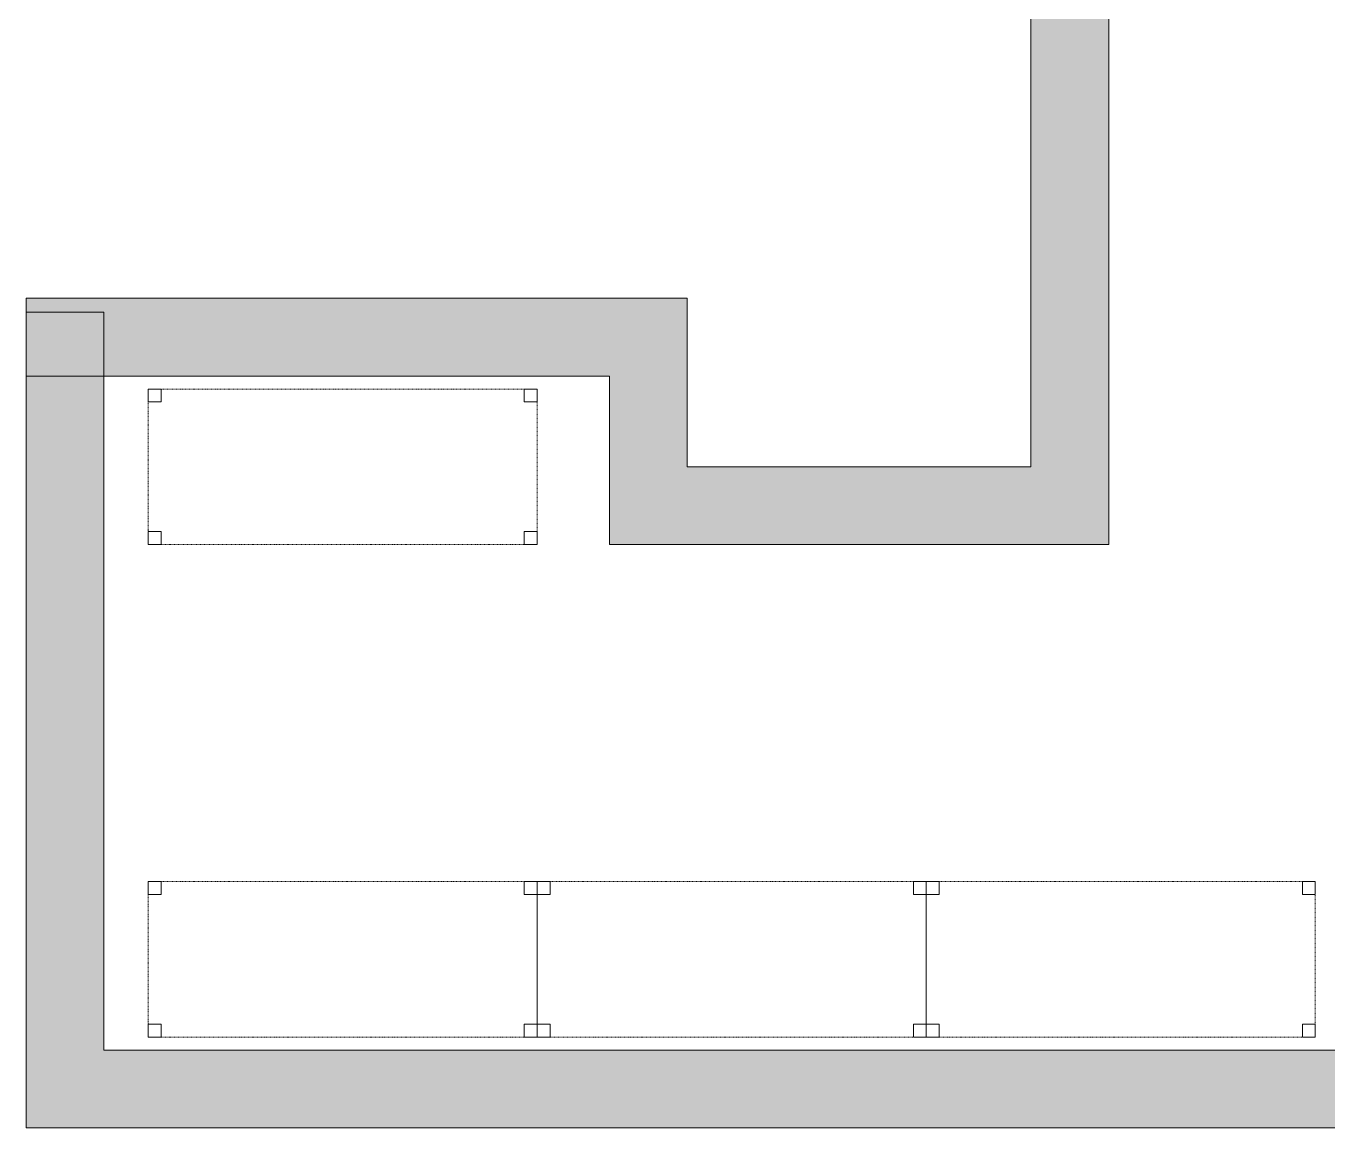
# Model space of a CAD drawing. Header units: inches. Extents: x -3640 to -1418, y -3630 to 137.
# Drawn here: x -3610.4 to -3409.6, y -2082.6 to -1912.6 of the extents above; entities that cross this region are included whole.
import ezdxf

# ---------------------------------------------------------------- set-up
doc = ezdxf.new("R2010")
doc.units = ezdxf.units.IN
doc.header["$MEASUREMENT"] = 0
doc.linetypes.add('Hidden Equipment- BSALS', pattern=[0.0625, 0.03125, -0.03125])
for name, color, linetype, lineweight in [('A-WALL', 113, 'Continuous', 13), ('A-WALL-PATT', 111, 'Continuous', 13), ('Q-SPCQ', 91, 'Continuous', 13)]:
    doc.layers.add(name, color=color, linetype=linetype, lineweight=lineweight)

# ---------------------------------------------------------------- blocks, each defined once
blk = doc.blocks.new('Equip- Lab- Wire Shelving 3618- BSALS - INDUSTRIAL SHELVING 24X60X84H-2227956-DIMENSION PLAN - LEVEL 1 _567_ - 2__ - CAD')
at = {"layer": 'Q-SPCQ', "lineweight": 20}
for p, q in [((-4, 24), (-6, 24)), ((-6, 24), (-6, 22)), ((-4, 22), (-4, 24)), ((54, 24), (52, 24)), ((52, 24), (52, 22)), ((54, 22), (54, 24)), ((-6, 22), (-4, 22)), ((52, 22), (54, 22)), ((-4, 2), (-6, 2)), ((-6, 2), (-6, 0)), ((-4, 0), (-4, 2)), ((54, 2), (52, 2)), ((52, 2), (52, 0)), ((52, 0), (54, 0)), ((54, 0), (54, 2)), ((-6, 0), (-4, 0))]:
    blk.add_line(p, q, dxfattribs=at)
at = {"layer": 'Q-SPCQ', "linetype": 'Hidden Equipment- BSALS', "lineweight": 20}
for p, q in [((52, 24), (-4, 24)), ((-6, 22), (-6, 2)), ((54, 2), (54, 22)), ((-4, 0), (52, 0))]:
    blk.add_line(p, q, dxfattribs=at)

msp = doc.modelspace()

# ---------------------------------------------------------------- hatches: boundary and pattern name
at = {"layer": 'A-WALL-PATT', "lineweight": 20}
for points in [[(-3445.79, -1980.64), (-3443.4, -1980.64), (-3443.4, -1790.64), (-3455.4, -1790.64), (-3455.4, -1980.64)], [(-3610.4, -1966.64), (-3520.4, -1966.64), (-3520.4, -1954.64), (-3610.4, -1954.64)], [(-3508.4, -1992.64), (-3508.4, -1954.64), (-3520.4, -1954.64), (-3520.4, -1992.64)], [(-3598.4, -2070.64), (-3598.4, -1956.77), (-3610.4, -1956.77), (-3610.4, -2070.64)], [(-3443.4, -1992.64), (-3443.4, -1980.64), (-3508.4, -1980.64), (-3508.4, -1992.64), (-3445.79, -1992.64)], [(-3610.4, -2082.64), (-3342.4, -2082.64), (-3342.4, -2070.64), (-3610.4, -2070.64)]]:
    msp.add_hatch(color=10, dxfattribs=at).paths.add_polyline_path(points, flags=0)

# ---------------------------------------------------------------- linework, layer by layer
at = {"layer": 'A-WALL', "lineweight": 20}
for p, q in [((-3443.4, -1992.64), (-3443.4, -1790.64)), ((-3455.4, -1802.64), (-3455.4, -1980.64)), ((-3508.4, -1954.64), (-3610.4, -1954.64)), ((-3610.4, -1954.64), (-3610.4, -2082.64)), ((-3508.4, -1980.64), (-3508.4, -1954.64)), ((-3598.4, -1956.77), (-3610.4, -1956.77)), ((-3598.4, -2070.64), (-3598.4, -1956.77)), ((-3610.4, -1966.64), (-3520.4, -1966.64)), ((-3520.4, -1966.64), (-3520.4, -1992.64)), ((-3455.4, -1980.64), (-3508.4, -1980.64)), ((-3520.4, -1992.64), (-3443.4, -1992.64)), ((-3407.65, -2070.64), (-3598.4, -2070.64)), ((-3610.4, -2082.64), (-3402.88, -2082.64))]:
    msp.add_line(p, q, dxfattribs=at)

# ---------------------------------------------------------------- block references
at = {"layer": 'Q-SPCQ', "linetype": 'Hidden Equipment- BSALS', "lineweight": 20, "rotation": 180}
for p in [(-3537.54, -1968.64), (-3537.54, -2044.64), (-3477.54, -2044.64), (-3417.54, -2044.64)]:
    msp.add_blockref('Equip- Lab- Wire Shelving 3618- BSALS - INDUSTRIAL SHELVING 24X60X84H-2227956-DIMENSION PLAN - LEVEL 1 _567_ - 2__ - CAD', p, dxfattribs=at)

doc.saveas('drawing.dxf')
